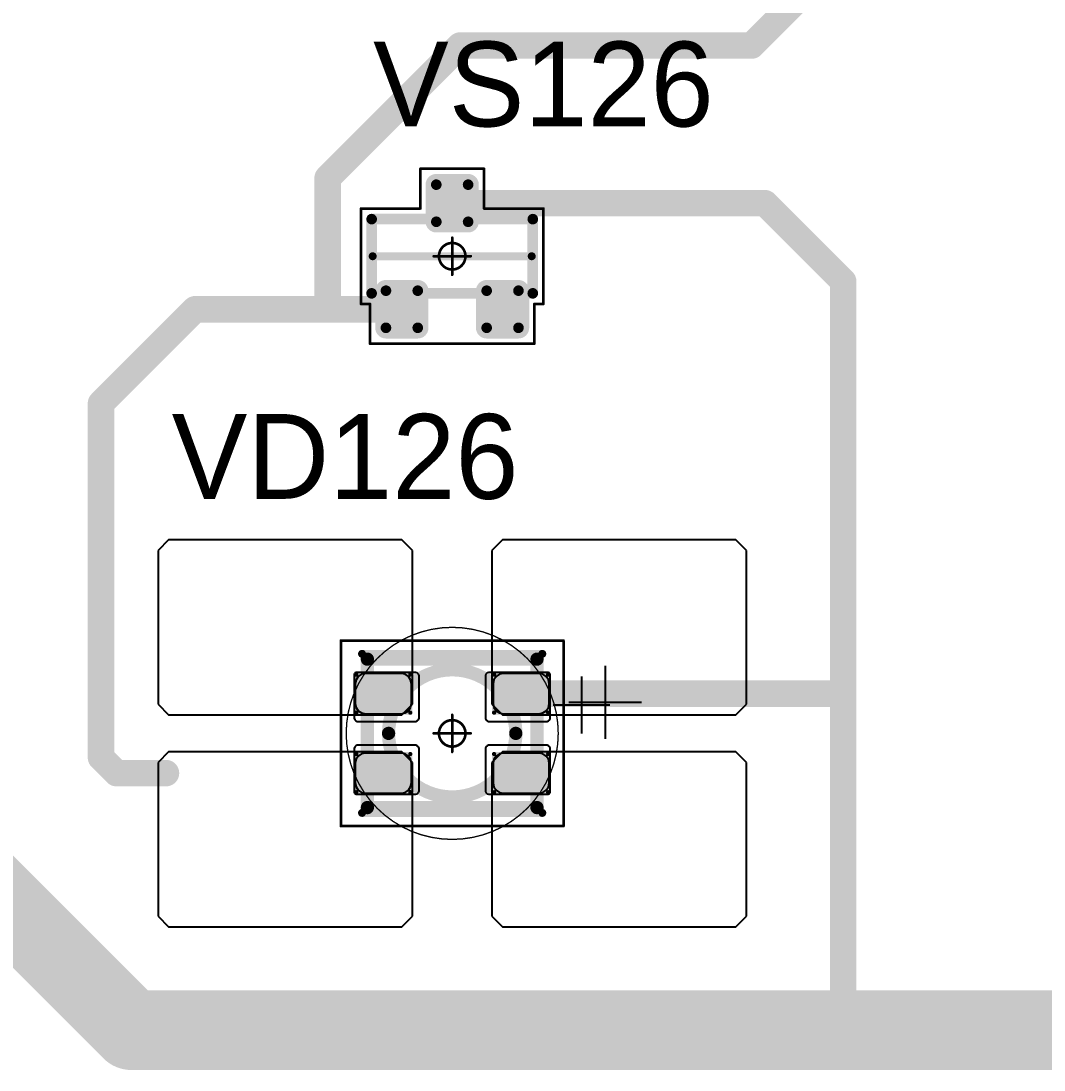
# Model space of a CAD drawing. Header units: millimetres. Extents: x 0 to 400, y 0 to 514.
# Drawn here: x 131.87 to 151.16, y 106.15 to 125.94 of the extents above; entities that cross this region are included whole.
import ezdxf

# ---------------------------------------------------------------- set-up
doc = ezdxf.new("R2010")
doc.units = ezdxf.units.MM
for name, color, linetype in [('Mechanical13', 56, 'Continuous'), ('Mechanical15', 56, 'Continuous'), ('Mechanical2', 216, 'Continuous'), ('TopLayer', 1, 'Continuous'), ('TopOverlay', 2, 'Continuous'), ('TopPaste', 8, 'Continuous'), ('TopSolder', 216, 'Continuous')]:
    doc.layers.add(name, color=color, linetype=linetype)

# ---------------------------------------------------------------- blocks, each defined once
blk = doc.blocks.new('SOT23_56')
at = {"layer": 'Mechanical13', "const_width": 0.2}
for points in [[(-0.7, 1.52), (0.7, 1.52)], [(-0.7, 1.52), (-0.7, -1.52)], [(0.7, 1.52), (0.7, -1.52)], [(-0.7, -1.52), (0.7, -1.52)]]:
    blk.add_lwpolyline(points, dxfattribs=at)
at = {"layer": 'Mechanical13', "const_width": 0.1}
for points in [[(-0.75, 1.52, 1), (-0.65, 1.52, 1)], [(-0.75, 1.52, 1), (-0.65, 1.52, 1)], [(0.65, 1.52, 1), (0.75, 1.52, 1)], [(0.65, 1.52, 1), (0.75, 1.52, 1)], [(-0.75, -1.52, 1), (-0.65, -1.52, 1)], [(-0.75, -1.52, 1), (-0.65, -1.52, 1)], [(0.65, -1.52, 1), (0.75, -1.52, 1)], [(0.65, -1.52, 1), (0.75, -1.52, 1)]]:
    blk.add_lwpolyline(points, format="xyb", close=True, dxfattribs=at)
at = {"layer": 'Mechanical15', "const_width": 0.05}
for points in [[(-0.9, 1.72), (-0.9, 1.55)], [(-0.9, 1.72), (0.9, 1.72)], [(0.9, 1.72), (0.9, 0.6)], [(-1.65, 1.55), (-1.65, -1.55)], [(-1.65, 1.55), (-0.9, 1.55)], [(0.9, 0.6), (1.65, 0.6)], [(1.65, 0.6), (1.65, -0.6)], [(0, 0.35), (0, -0.35)], [(-0.35, 0), (0.35, 0)], [(0.9, -0.6), (1.65, -0.6)], [(0.9, -0.6), (0.9, -1.72)], [(-1.65, -1.55), (-0.9, -1.55)], [(-0.9, -1.55), (-0.9, -1.72)], [(-0.9, -1.72), (0.9, -1.72)]]:
    blk.add_lwpolyline(points, dxfattribs=at)
at = {"layer": 'Mechanical15'}
for points, const_width in [([(-0.913, 1.72, 1), (-0.888, 1.72, 1)], 0.025), ([(-0.913, 1.72, 1), (-0.888, 1.72, 1)], 0.025), ([(0.888, 1.72, 1), (0.913, 1.72, 1)], 0.025), ([(0.888, 1.72, 1), (0.913, 1.72, 1)], 0.025), ([(-1.662, 1.55, 1), (-1.637, 1.55, 1)], 0.025), ([(-1.662, 1.55, 1), (-1.637, 1.55, 1)], 0.025), ([(-0.913, 1.55, 1), (-0.888, 1.55, 1)], 0.025), ([(-0.913, 1.55, 1), (-0.888, 1.55, 1)], 0.025), ([(0.888, 0.6, 1), (0.913, 0.6, 1)], 0.025), ([(0.888, 0.6, 1), (0.913, 0.6, 1)], 0.025), ([(1.637, 0.6, 1), (1.662, 0.6, 1)], 0.025), ([(1.637, 0.6, 1), (1.662, 0.6, 1)], 0.025), ([(0.25, 0, 1), (-0.25, 0, 1)], 0.05), ([(-0.012, 0.35, 1), (0.012, 0.35, 1)], 0.025), ([(-0.362, 0, 1), (-0.337, 0, 1)], 0.025), ([(-0.262, 0, 1), (-0.238, 0, 1)], 0.025), ([(0.238, 0, 1), (0.262, 0, 1)], 0.025), ([(0.337, 0, 1), (0.362, 0, 1)], 0.025), ([(-0.012, -0.35, 1), (0.012, -0.35, 1)], 0.025), ([(0.888, -0.6, 1), (0.913, -0.6, 1)], 0.025), ([(0.888, -0.6, 1), (0.913, -0.6, 1)], 0.025), ([(1.637, -0.6, 1), (1.662, -0.6, 1)], 0.025), ([(1.637, -0.6, 1), (1.662, -0.6, 1)], 0.025), ([(-1.662, -1.55, 1), (-1.637, -1.55, 1)], 0.025), ([(-1.662, -1.55, 1), (-1.637, -1.55, 1)], 0.025), ([(-0.913, -1.55, 1), (-0.888, -1.55, 1)], 0.025), ([(-0.913, -1.55, 1), (-0.888, -1.55, 1)], 0.025), ([(-0.913, -1.72, 1), (-0.888, -1.72, 1)], 0.025), ([(-0.913, -1.72, 1), (-0.888, -1.72, 1)], 0.025), ([(0.888, -1.72, 1), (0.913, -1.72, 1)], 0.025), ([(0.888, -1.72, 1), (0.913, -1.72, 1)], 0.025)]:
    blk.add_lwpolyline(points, format="xyb", close=True, dxfattribs=dict(at, const_width=const_width))
at = {"layer": 'TopLayer', "const_width": 0.1}
for points in [[(-1.4, 1.25, 1), (-1.3, 1.25, 1)], [(-0.7, 1.25, 1), (-0.6, 1.25, 1)], [(-1.4, 0.65, 1), (-1.3, 0.65, 1)], [(-0.7, 0.65, 1), (-0.6, 0.65, 1)], [(0.6, 0.3, 1), (0.7, 0.3, 1)], [(1.3, 0.3, 1), (1.4, 0.3, 1)], [(0.6, -0.3, 1), (0.7, -0.3, 1)], [(1.3, -0.3, 1), (1.4, -0.3, 1)], [(-1.4, -0.65, 1), (-1.3, -0.65, 1)], [(-0.7, -0.65, 1), (-0.6, -0.65, 1)], [(-1.4, -1.25, 1), (-1.3, -1.25, 1)], [(-0.7, -1.25, 1), (-0.6, -1.25, 1)]]:
    blk.add_lwpolyline(points, format="xyb", close=True, dxfattribs=at)
at = {"layer": 'TopLayer'}
for points in [[(-1.45, 1.25), (-1.45, 0.65), (-0.55, 1.25), (-0.55, 0.65)], [(-1.35, 1.35), (-1.35, 0.55), (-0.65, 1.35), (-0.65, 0.55)], [(0.65, 0.4), (0.65, -0.4), (1.35, 0.4), (1.35, -0.4)], [(0.55, 0.3), (0.55, -0.3), (1.45, 0.3), (1.45, -0.3)], [(-1.35, -0.55), (-1.35, -1.35), (-0.65, -0.55), (-0.65, -1.35)], [(-1.45, -0.65), (-1.45, -1.25), (-0.55, -0.65), (-0.55, -1.25)]]:
    blk.add_solid(points, dxfattribs=at)
at = {"layer": 'TopOverlay', "const_width": 0.15}
blk.add_lwpolyline([(0, 1.5), (0, -1.5)], dxfattribs=at)
at = {"layer": 'TopOverlay', "const_width": 0.075}
for points in [[(-0.038, 1.5, 1), (0.038, 1.5, 1)], [(-0.038, -1.5, 1), (0.038, -1.5, 1)]]:
    blk.add_lwpolyline(points, format="xyb", close=True, dxfattribs=at)
at = {"layer": 'TopPaste', "const_width": 0.075}
for points in [[(-1.387, 1.25, 1), (-1.313, 1.25, 1)], [(-0.687, 1.25, 1), (-0.613, 1.25, 1)], [(-1.387, 0.65, 1), (-1.313, 0.65, 1)], [(-0.687, 0.65, 1), (-0.613, 0.65, 1)], [(0.613, 0.3, 1), (0.687, 0.3, 1)], [(1.313, 0.3, 1), (1.387, 0.3, 1)], [(0.613, -0.3, 1), (0.687, -0.3, 1)], [(1.313, -0.3, 1), (1.387, -0.3, 1)], [(-1.387, -0.65, 1), (-1.313, -0.65, 1)], [(-0.687, -0.65, 1), (-0.613, -0.65, 1)], [(-1.387, -1.25, 1), (-1.313, -1.25, 1)], [(-0.687, -1.25, 1), (-0.613, -1.25, 1)]]:
    blk.add_lwpolyline(points, format="xyb", close=True, dxfattribs=at)
at = {"layer": 'TopPaste'}
for points in [[(-1.425, 1.25), (-1.425, 0.65), (-0.575, 1.25), (-0.575, 0.65)], [(-1.35, 1.325), (-1.35, 0.575), (-0.65, 1.325), (-0.65, 0.575)], [(0.575, 0.3), (0.575, -0.3), (1.425, 0.3), (1.425, -0.3)], [(0.65, 0.375), (0.65, -0.375), (1.35, 0.375), (1.35, -0.375)], [(-1.35, -0.575), (-1.35, -1.325), (-0.65, -0.575), (-0.65, -1.325)], [(-1.425, -0.65), (-1.425, -1.25), (-0.575, -0.65), (-0.575, -1.25)]]:
    blk.add_solid(points, dxfattribs=at)
at = {"layer": 'TopSolder', "const_width": 0.202}
for points in [[(-1.451, 1.25, 1), (-1.249, 1.25, 1)], [(-0.751, 1.25, 1), (-0.549, 1.25, 1)], [(-1.451, 0.65, 1), (-1.249, 0.65, 1)], [(-0.751, 0.65, 1), (-0.549, 0.65, 1)], [(0.549, 0.3, 1), (0.751, 0.3, 1)], [(1.249, 0.3, 1), (1.451, 0.3, 1)], [(0.549, -0.3, 1), (0.751, -0.3, 1)], [(1.249, -0.3, 1), (1.451, -0.3, 1)], [(-1.451, -0.65, 1), (-1.249, -0.65, 1)], [(-0.751, -0.65, 1), (-0.549, -0.65, 1)], [(-1.451, -1.25, 1), (-1.249, -1.25, 1)], [(-0.751, -1.25, 1), (-0.549, -1.25, 1)]]:
    blk.add_lwpolyline(points, format="xyb", close=True, dxfattribs=at)
at = {"layer": 'TopSolder'}
for points in [[(-1.35, 1.452), (-1.35, 0.448), (-0.65, 1.452), (-0.65, 0.448)], [(-1.552, 1.25), (-1.552, 0.65), (-0.448, 1.25), (-0.448, 0.65)], [(0.65, 0.502), (0.65, -0.502), (1.35, 0.502), (1.35, -0.502)], [(0.448, 0.3), (0.448, -0.3), (1.552, 0.3), (1.552, -0.3)], [(-1.35, -0.448), (-1.35, -1.452), (-0.65, -0.448), (-0.65, -1.452)], [(-1.552, -0.65), (-1.552, -1.25), (-0.448, -0.65), (-0.448, -1.25)]]:
    blk.add_solid(points, dxfattribs=at)
blk = doc.blocks.new('E65F_229')
at = {"layer": 'Mechanical13'}
for p, q in [((2.441, 1.071), (2.441, 0)), ((1.905, 0.536), (2.976, 0.536))]:
    blk.add_line(p, q, dxfattribs=at)
at = {"layer": 'Mechanical13', "const_width": 0.25}
for points in [[(-1.6, -1.4), (-1.6, 1.4)], [(-1.6, 1.4), (1.6, 1.4)], [(1.6, -1.4), (1.6, 1.4)], [(-1.6, -1.4), (1.6, -1.4)]]:
    blk.add_lwpolyline(points, dxfattribs=at)
at = {"layer": 'Mechanical13'}
for points, const_width in [([(-1.663, 1.4, 1), (-1.538, 1.4, 1)], 0.125), ([(-1.663, 1.4, 1), (-1.538, 1.4, 1)], 0.125), ([(1.537, 1.4, 1), (1.662, 1.4, 1)], 0.125), ([(1.537, 1.4, 1), (1.662, 1.4, 1)], 0.125), ([(1.2, 0, 1), (-1.2, 0, 1)], 0.25), ([(-1.263, 0, 1), (-1.138, 0, 1)], 0.125), ([(1.137, 0, 1), (1.262, 0, 1)], 0.125), ([(-1.663, -1.4, 1), (-1.538, -1.4, 1)], 0.125), ([(-1.663, -1.4, 1), (-1.538, -1.4, 1)], 0.125), ([(1.537, -1.4, 1), (1.662, -1.4, 1)], 0.125), ([(1.537, -1.4, 1), (1.662, -1.4, 1)], 0.125)]:
    blk.add_lwpolyline(points, format="xyb", close=True, dxfattribs=dict(at, const_width=const_width))
at = {"layer": 'Mechanical15', "const_width": 0.05}
for points in [[(-2.1, 1.75), (2.1, 1.75)], [(-2.1, -1.75), (-2.1, 1.75)], [(2.1, -1.75), (2.1, 1.75)], [(0, -0.35), (0, 0.35)], [(0, -0.35), (0, 0.35)], [(-0.35, 0), (0.35, 0)], [(-0.35, 0), (0.35, 0)], [(-2.1, -1.75), (2.1, -1.75)]]:
    blk.add_lwpolyline(points, dxfattribs=at)
at = {"layer": 'Mechanical15'}
for points, const_width in [([(-2.113, 1.75, 1), (-2.088, 1.75, 1)], 0.025), ([(-2.113, 1.75, 1), (-2.088, 1.75, 1)], 0.025), ([(2.087, 1.75, 1), (2.112, 1.75, 1)], 0.025), ([(2.087, 1.75, 1), (2.112, 1.75, 1)], 0.025), ([(0.25, 0, 1), (-0.25, 0, 1)], 0.05), ([(0.25, 0, 1), (-0.25, 0, 1)], 0.05), ([(-0.013, 0.35, 1), (0.012, 0.35, 1)], 0.025), ([(-0.013, 0.35, 1), (0.012, 0.35, 1)], 0.025), ([(-0.363, 0, 1), (-0.338, 0, 1)], 0.025), ([(-0.363, 0, 1), (-0.338, 0, 1)], 0.025), ([(-0.263, 0, 1), (-0.238, 0, 1)], 0.025), ([(-0.263, 0, 1), (-0.238, 0, 1)], 0.025), ([(0.237, 0, 1), (0.262, 0, 1)], 0.025), ([(0.237, 0, 1), (0.262, 0, 1)], 0.025), ([(0.337, 0, 1), (0.362, 0, 1)], 0.025), ([(0.337, 0, 1), (0.362, 0, 1)], 0.025), ([(-0.013, -0.35, 1), (0.012, -0.35, 1)], 0.025), ([(-0.013, -0.35, 1), (0.012, -0.35, 1)], 0.025), ([(-2.113, -1.75, 1), (-2.088, -1.75, 1)], 0.025), ([(-2.113, -1.75, 1), (-2.088, -1.75, 1)], 0.025), ([(2.087, -1.75, 1), (2.112, -1.75, 1)], 0.025), ([(2.087, -1.75, 1), (2.112, -1.75, 1)], 0.025)]:
    blk.add_lwpolyline(points, format="xyb", close=True, dxfattribs=dict(at, const_width=const_width))
at = {"layer": 'TopLayer'}
for p, q in [((-5.35, 3.65), (-5.55, 3.45)), ((-0.95, 3.65), (-5.35, 3.65)), ((-5.35, 3.65), (-5.35, 3.65)), ((-0.75, 3.45), (-0.95, 3.65)), ((0.95, 3.65), (0.75, 3.45)), ((5.35, 3.65), (0.95, 3.65)), ((0.95, 3.65), (0.95, 3.65)), ((5.55, 3.45), (5.35, 3.65)), ((-5.55, 3.45), (-5.55, 3.45)), ((-5.55, 3.45), (-5.55, 0.55)), ((-0.75, 0.55), (-0.75, 3.45)), ((0.75, 3.45), (0.75, 3.45)), ((0.75, 3.45), (0.75, 0.55)), ((5.55, 0.55), (5.55, 3.45)), ((-5.55, 0.55), (-5.35, 0.35)), ((-0.95, 0.35), (-0.75, 0.55)), ((0.75, 0.55), (0.95, 0.35)), ((5.35, 0.35), (5.55, 0.55)), ((-5.35, 0.35), (-0.95, 0.35)), ((0.95, 0.35), (5.35, 0.35)), ((-5.35, -0.35), (-5.55, -0.55)), ((-0.95, -0.35), (-5.35, -0.35)), ((-5.35, -0.35), (-5.35, -0.35)), ((-0.75, -0.55), (-0.95, -0.35)), ((0.95, -0.35), (0.75, -0.55)), ((5.35, -0.35), (0.95, -0.35)), ((0.95, -0.35), (0.95, -0.35)), ((5.55, -0.55), (5.35, -0.35)), ((-5.55, -0.55), (-5.55, -0.55)), ((-5.55, -0.55), (-5.55, -3.45)), ((-0.75, -3.45), (-0.75, -0.55)), ((0.75, -0.55), (0.75, -0.55)), ((0.75, -0.55), (0.75, -3.45)), ((5.55, -3.45), (5.55, -0.55)), ((-5.55, -3.45), (-5.35, -3.65)), ((-0.95, -3.65), (-0.75, -3.45)), ((0.75, -3.45), (0.95, -3.65)), ((5.35, -3.65), (5.55, -3.45)), ((-5.35, -3.65), (-0.95, -3.65)), ((0.95, -3.65), (5.35, -3.65))]:
    blk.add_line(p, q, dxfattribs=at)
at = {"layer": 'TopLayer', "const_width": 0.04}
for points in [[(-1.83, 1.11, 1), (-1.79, 1.11, 1)], [(-0.81, 1.11, 1), (-0.77, 1.11, 1)], [(0.77, 1.11, 1), (0.81, 1.11, 1)], [(1.79, 1.11, 1), (1.83, 1.11, 1)], [(-1.83, 0.39, 1), (-1.79, 0.39, 1)], [(-0.81, 0.39, 1), (-0.77, 0.39, 1)], [(0.77, 0.39, 1), (0.81, 0.39, 1)], [(1.79, 0.39, 1), (1.83, 0.39, 1)], [(-1.83, -0.39, 1), (-1.79, -0.39, 1)], [(-0.81, -0.39, 1), (-0.77, -0.39, 1)], [(0.77, -0.39, 1), (0.81, -0.39, 1)], [(1.79, -0.39, 1), (1.83, -0.39, 1)], [(-1.83, -1.11, 1), (-1.79, -1.11, 1)], [(-0.81, -1.11, 1), (-0.77, -1.11, 1)], [(0.77, -1.11, 1), (0.81, -1.11, 1)], [(1.79, -1.11, 1), (1.83, -1.11, 1)]]:
    blk.add_lwpolyline(points, format="xyb", close=True, dxfattribs=at)
at = {"layer": 'TopLayer'}
for points in [[(-1.85, 1.11), (-1.85, 0.39), (-0.75, 1.11), (-0.75, 0.39)], [(-1.81, 1.15), (-1.81, 0.35), (-0.79, 1.15), (-0.79, 0.35)], [(0.75, 1.11), (0.75, 0.39), (1.85, 1.11), (1.85, 0.39)], [(0.79, 1.15), (0.79, 0.35), (1.81, 1.15), (1.81, 0.35)], [(-1.85, -0.39), (-1.85, -1.11), (-0.75, -0.39), (-0.75, -1.11)], [(-1.81, -0.35), (-1.81, -1.15), (-0.79, -0.35), (-0.79, -1.15)], [(0.75, -0.39), (0.75, -1.11), (1.85, -0.39), (1.85, -1.11)], [(0.79, -0.35), (0.79, -1.15), (1.81, -0.35), (1.81, -1.15)]]:
    blk.add_solid(points, dxfattribs=at)
at = {"layer": 'TopOverlay'}
for p, q in [((2.886, 1.271), (2.886, -0.1)), ((2.2, 0.586), (3.571, 0.586))]:
    blk.add_line(p, q, dxfattribs=at)
at = {"layer": 'TopOverlay', "const_width": 0.15}
for points in [[(-1.7, 1.5), (1.7, 1.5)], [(-1.7, -1.5), (1.7, -1.5)]]:
    blk.add_lwpolyline(points, dxfattribs=at)
at = {"layer": 'TopOverlay', "const_width": 0.075}
for points in [[(-1.738, 1.5, 1), (-1.663, 1.5, 1)], [(1.662, 1.5, 1), (1.737, 1.5, 1)], [(-1.738, -1.5, 1), (-1.663, -1.5, 1)], [(1.662, -1.5, 1), (1.737, -1.5, 1)]]:
    blk.add_lwpolyline(points, format="xyb", close=True, dxfattribs=at)
at = {"layer": 'TopPaste'}
for p, q in [((-1.814, 1.011), (-1.829, 0.938)), ((-1.773, 1.073), (-1.814, 1.011)), ((-1.711, 1.114), (-1.773, 1.073)), ((-1.638, 1.129), (-1.711, 1.114)), ((-0.963, 1.129), (-1.638, 1.129)), ((-0.889, 1.114), (-0.963, 1.129)), ((-0.827, 1.073), (-0.889, 1.114)), ((-0.786, 1.011), (-0.827, 1.073)), ((-0.771, 0.938), (-0.786, 1.011)), ((0.786, 1.011), (0.771, 0.938)), ((0.827, 1.073), (0.786, 1.011)), ((0.889, 1.114), (0.827, 1.073)), ((0.962, 1.129), (0.889, 1.114)), ((1.637, 1.129), (0.962, 1.129)), ((1.711, 1.114), (1.637, 1.129)), ((1.773, 1.073), (1.711, 1.114)), ((1.814, 1.011), (1.773, 1.073)), ((1.829, 0.938), (1.814, 1.011)), ((-1.829, 0.938), (-1.829, 0.563)), ((-0.771, 0.563), (-0.771, 0.938)), ((0.771, 0.938), (0.771, 0.563)), ((1.829, 0.563), (1.829, 0.938)), ((-1.829, 0.563), (-1.814, 0.489)), ((-1.814, 0.489), (-1.773, 0.427)), ((-1.773, 0.427), (-1.711, 0.386)), ((-0.889, 0.386), (-0.827, 0.427)), ((-0.827, 0.427), (-0.786, 0.489)), ((-0.786, 0.489), (-0.771, 0.563)), ((0.771, 0.563), (0.786, 0.489)), ((0.786, 0.489), (0.827, 0.427)), ((0.827, 0.427), (0.889, 0.386)), ((1.711, 0.386), (1.773, 0.427)), ((1.773, 0.427), (1.814, 0.489)), ((1.814, 0.489), (1.829, 0.563)), ((-1.711, 0.386), (-1.638, 0.371)), ((-1.638, 0.371), (-0.963, 0.371)), ((-0.963, 0.371), (-0.889, 0.386)), ((0.889, 0.386), (0.962, 0.371)), ((0.962, 0.371), (1.637, 0.371)), ((1.637, 0.371), (1.711, 0.386)), ((-1.711, -0.386), (-1.773, -0.427)), ((-1.638, -0.371), (-1.711, -0.386)), ((-0.963, -0.371), (-1.638, -0.371)), ((-0.889, -0.386), (-0.963, -0.371)), ((-0.827, -0.427), (-0.889, -0.386)), ((0.889, -0.386), (0.827, -0.427)), ((0.962, -0.371), (0.889, -0.386)), ((1.637, -0.371), (0.962, -0.371)), ((1.711, -0.386), (1.637, -0.371)), ((1.773, -0.427), (1.711, -0.386)), ((-1.814, -0.489), (-1.829, -0.563)), ((-1.829, -0.563), (-1.829, -0.938)), ((-1.773, -0.427), (-1.814, -0.489)), ((-0.786, -0.489), (-0.827, -0.427)), ((-0.771, -0.563), (-0.786, -0.489)), ((-0.771, -0.938), (-0.771, -0.563)), ((0.786, -0.489), (0.771, -0.563)), ((0.771, -0.563), (0.771, -0.938)), ((0.827, -0.427), (0.786, -0.489)), ((1.814, -0.489), (1.773, -0.427)), ((1.829, -0.563), (1.814, -0.489)), ((1.829, -0.938), (1.829, -0.563)), ((-1.829, -0.938), (-1.814, -1.011)), ((-0.786, -1.011), (-0.771, -0.938)), ((0.771, -0.938), (0.786, -1.011)), ((1.814, -1.011), (1.829, -0.938)), ((-1.814, -1.011), (-1.773, -1.073)), ((-1.773, -1.073), (-1.711, -1.114)), ((-1.711, -1.114), (-1.638, -1.129)), ((-1.638, -1.129), (-0.963, -1.129)), ((-0.963, -1.129), (-0.889, -1.114)), ((-0.889, -1.114), (-0.827, -1.073)), ((-0.827, -1.073), (-0.786, -1.011)), ((0.786, -1.011), (0.827, -1.073)), ((0.827, -1.073), (0.889, -1.114)), ((0.889, -1.114), (0.962, -1.129)), ((0.962, -1.129), (1.637, -1.129)), ((1.637, -1.129), (1.711, -1.114)), ((1.711, -1.114), (1.773, -1.073)), ((1.773, -1.073), (1.814, -1.011))]:
    blk.add_line(p, q, dxfattribs=at)
at = {"layer": 'TopSolder'}
for p, q in [((-1.842, 1.129), (-1.85, 1.111)), ((-1.85, 1.111), (-1.85, 1.101)), ((-1.85, 1.101), (-1.85, 1.101)), ((-1.85, 1.101), (-1.85, 0.301)), ((-1.828, 1.143), (-1.842, 1.129)), ((-1.81, 1.151), (-1.828, 1.143)), ((-1.8, 1.151), (-1.81, 1.151)), ((-0.7, 1.151), (-1.8, 1.151)), ((-0.685, 1.151), (-0.7, 1.151)), ((-0.7, 1.151), (-0.7, 1.151)), ((-0.658, 1.139), (-0.685, 1.151)), ((-0.636, 1.118), (-0.658, 1.139)), ((-0.625, 1.09), (-0.636, 1.118)), ((-0.625, 1.076), (-0.625, 1.09)), ((-0.625, 0.301), (-0.625, 1.076)), ((0.636, 1.118), (0.625, 1.09)), ((0.625, 1.09), (0.625, 1.076)), ((0.625, 1.076), (0.625, 1.076)), ((0.625, 1.076), (0.625, 0.301)), ((0.657, 1.139), (0.636, 1.118)), ((0.685, 1.151), (0.657, 1.139)), ((0.7, 1.151), (0.685, 1.151)), ((1.8, 1.151), (0.7, 1.151)), ((1.81, 1.151), (1.8, 1.151)), ((1.8, 1.151), (1.8, 1.151)), ((1.828, 1.143), (1.81, 1.151)), ((1.842, 1.129), (1.828, 1.143)), ((1.85, 1.111), (1.842, 1.129)), ((1.85, 1.101), (1.85, 1.111)), ((1.85, 0.301), (1.85, 1.101)), ((-1.85, 0.301), (-1.85, 0.286)), ((-1.85, 0.286), (-1.839, 0.258)), ((-1.839, 0.258), (-1.818, 0.237)), ((-1.818, 0.237), (-1.79, 0.226)), ((-1.79, 0.226), (-1.775, 0.226)), ((-1.775, 0.226), (-1.775, 0.226)), ((-1.775, 0.226), (-0.7, 0.226)), ((-0.7, 0.226), (-0.685, 0.226)), ((-0.685, 0.226), (-0.658, 0.237)), ((-0.658, 0.237), (-0.636, 0.258)), ((-0.636, 0.258), (-0.625, 0.286)), ((-0.625, 0.286), (-0.625, 0.301)), ((-0.625, 0.301), (-0.625, 0.301)), ((0.625, 0.301), (0.625, 0.286)), ((0.625, 0.286), (0.636, 0.258)), ((0.636, 0.258), (0.657, 0.237)), ((0.657, 0.237), (0.685, 0.226)), ((0.685, 0.226), (0.7, 0.226)), ((0.7, 0.226), (0.7, 0.226)), ((0.7, 0.226), (1.775, 0.226)), ((1.775, 0.226), (1.79, 0.226)), ((1.79, 0.226), (1.817, 0.237)), ((1.817, 0.237), (1.839, 0.258)), ((1.839, 0.258), (1.85, 0.286)), ((1.85, 0.286), (1.85, 0.301)), ((1.85, 0.301), (1.85, 0.301)), ((-1.839, -0.257), (-1.85, -0.285)), ((-1.85, -0.285), (-1.85, -0.299)), ((-1.85, -0.299), (-1.85, -0.299)), ((-1.85, -0.299), (-1.85, -1.099)), ((-1.818, -0.236), (-1.839, -0.257)), ((-1.79, -0.224), (-1.818, -0.236)), ((-1.775, -0.224), (-1.79, -0.224)), ((-0.7, -0.224), (-1.775, -0.224)), ((-0.685, -0.224), (-0.7, -0.224)), ((-0.7, -0.224), (-0.7, -0.224)), ((-0.658, -0.236), (-0.685, -0.224)), ((-0.636, -0.257), (-0.658, -0.236)), ((-0.625, -0.285), (-0.636, -0.257)), ((-0.625, -0.299), (-0.625, -0.285)), ((-0.625, -1.074), (-0.625, -0.299)), ((0.636, -0.257), (0.625, -0.285)), ((0.625, -0.285), (0.625, -0.299)), ((0.625, -0.299), (0.625, -0.299)), ((0.625, -0.299), (0.625, -1.074)), ((0.657, -0.236), (0.636, -0.257)), ((0.685, -0.224), (0.657, -0.236)), ((0.7, -0.224), (0.685, -0.224)), ((1.775, -0.224), (0.7, -0.224)), ((1.79, -0.224), (1.775, -0.224)), ((1.775, -0.224), (1.775, -0.224)), ((1.817, -0.236), (1.79, -0.224)), ((1.839, -0.257), (1.817, -0.236)), ((1.85, -0.285), (1.839, -0.257)), ((1.85, -0.299), (1.85, -0.285)), ((1.85, -1.099), (1.85, -0.299)), ((-1.85, -1.099), (-1.85, -1.109)), ((-1.85, -1.109), (-1.842, -1.128)), ((-1.842, -1.128), (-1.828, -1.142)), ((-1.828, -1.142), (-1.81, -1.149)), ((-1.81, -1.149), (-1.8, -1.149)), ((-1.8, -1.149), (-0.7, -1.149)), ((-1.8, -1.149), (-1.8, -1.149)), ((-0.7, -1.149), (-0.685, -1.149)), ((-0.685, -1.149), (-0.658, -1.138)), ((-0.658, -1.138), (-0.636, -1.117)), ((-0.636, -1.117), (-0.625, -1.089)), ((-0.625, -1.089), (-0.625, -1.074)), ((-0.625, -1.074), (-0.625, -1.074)), ((0.625, -1.074), (0.625, -1.089)), ((0.625, -1.089), (0.636, -1.117)), ((0.636, -1.117), (0.657, -1.138)), ((0.657, -1.138), (0.685, -1.149)), ((0.685, -1.149), (0.7, -1.149)), ((0.7, -1.149), (1.8, -1.149)), ((0.7, -1.149), (0.7, -1.149)), ((1.8, -1.149), (1.81, -1.149)), ((1.81, -1.149), (1.828, -1.142)), ((1.828, -1.142), (1.842, -1.128)), ((1.842, -1.128), (1.85, -1.109)), ((1.85, -1.109), (1.85, -1.099)), ((1.85, -1.099), (1.85, -1.099))]:
    blk.add_line(p, q, dxfattribs=at)

msp = doc.modelspace()

# ---------------------------------------------------------------- linework, layer by layer
at = {"layer": 'Mechanical2'}
for points, const_width in [([(142, 112.5, 1), (138, 112.5, 1)], 0.0254), ([(140, 114.5, 1), (140, 114.5, 1)], 0.0005), ([(137.994, 112.5, 1), (138.006, 112.5, 1)], 0.0127), ([(138, 112.5, 1), (138, 112.5, 1)], 0.0005), ([(141.994, 112.5, 1), (142.006, 112.5, 1)], 0.0127), ([(142, 112.5, 1), (142, 112.5, 1)], 0.0005), ([(140, 110.5, 1), (140, 110.5, 1)], 0.0005)]:
    msp.add_lwpolyline(points, format="xyb", close=True, dxfattribs=dict(at, const_width=const_width))
at = {"layer": 'Mechanical2', "const_width": 0.001}
for points in [[(140, 110.5), (140, 114.5)], [(138, 112.5), (142, 112.5)]]:
    msp.add_lwpolyline(points, dxfattribs=at)
at = {"layer": 'TopLayer'}
for points, const_width in [([(145.65, 125.475), (146.575, 126.4)], 0.5), ([(137.65, 122.975), (140.15, 125.475)], 0.5), ([(140.15, 125.475), (145.65, 125.475)], 0.5), ([(137.65, 120.5), (137.65, 122.975)], 0.5), ([(140, 122.5), (145.9, 122.5)], 0.5), ([(145.9, 122.5), (147.375, 121.025)], 0.5), ([(147.375, 106.9), (147.375, 121.025)], 0.5), ([(133.375, 118.725), (135.15, 120.5)], 0.5), ([(135.15, 120.5), (139.05, 120.5)], 0.5), ([(133.375, 112.043), (133.375, 118.725)], 0.5), ([(141.3, 113.25), (147.35, 113.25)], 0.5), ([(129, 111.85), (133.95, 106.9)], 1.5), ([(133.375, 112.043), (133.668, 111.75)], 0.5), ([(133.668, 111.75), (134.6, 111.75)], 0.5), ([(133.95, 106.9), (267.375, 106.9)], 1.5)]:
    msp.add_lwpolyline(points, dxfattribs=dict(at, const_width=const_width))
for points, const_width in [([(140.025, 125.475, 1), (140.275, 125.475, 1)], 0.25), ([(140.025, 125.475, 1), (140.275, 125.475, 1)], 0.25), ([(145.525, 125.475, 1), (145.775, 125.475, 1)], 0.25), ([(145.525, 125.475, 1), (145.775, 125.475, 1)], 0.25), ([(137.525, 122.975, 1), (137.775, 122.975, 1)], 0.25), ([(137.525, 122.975, 1), (137.775, 122.975, 1)], 0.25), ([(139.875, 122.5, 1), (140.125, 122.5, 1)], 0.25), ([(145.775, 122.5, 1), (146.025, 122.5, 1)], 0.25), ([(145.775, 122.5, 1), (146.025, 122.5, 1)], 0.25), ([(147.25, 121.025, 1), (147.5, 121.025, 1)], 0.25), ([(147.25, 121.025, 1), (147.5, 121.025, 1)], 0.25), ([(135.025, 120.5, 1), (135.275, 120.5, 1)], 0.25), ([(135.025, 120.5, 1), (135.275, 120.5, 1)], 0.25), ([(137.525, 120.5, 1), (137.775, 120.5, 1)], 0.25), ([(138.925, 120.5, 1), (139.175, 120.5, 1)], 0.25), ([(133.25, 118.725, 1), (133.5, 118.725, 1)], 0.25), ([(133.25, 118.725, 1), (133.5, 118.725, 1)], 0.25), ([(141.175, 113.25, 1), (141.425, 113.25, 1)], 0.25), ([(147.225, 113.25, 1), (147.475, 113.25, 1)], 0.25), ([(133.25, 112.043, 1), (133.5, 112.043, 1)], 0.25), ([(133.25, 112.043, 1), (133.5, 112.043, 1)], 0.25), ([(133.543, 111.75, 1), (133.793, 111.75, 1)], 0.25), ([(133.543, 111.75, 1), (133.793, 111.75, 1)], 0.25), ([(134.475, 111.75, 1), (134.725, 111.75, 1)], 0.25), ([(133.575, 106.9, 1), (134.325, 106.9, 1)], 0.75), ([(133.575, 106.9, 1), (134.325, 106.9, 1)], 0.75), ([(147.25, 106.9, 1), (147.5, 106.9, 1)], 0.25)]:
    msp.add_lwpolyline(points, format="xyb", close=True, dxfattribs=dict(at, const_width=const_width))

# ---------------------------------------------------------------- block references
for name, p, rotation in [('SOT23_56', (140, 121.5), 90), ('E65F_229', (140, 112.5), 360)]:
    msp.add_blockref(name, p, dxfattribs=dict(rotation=rotation))

# ---------------------------------------------------------------- texts
at = {"layer": 'TopOverlay'}
for s, p in [('VS126', (138.508, 123.948)), ('VD126', (134.708, 116.924))]:
    msp.add_text(s, height=1.6, dxfattribs=at).set_placement(p)

doc.saveas('drawing.dxf')
